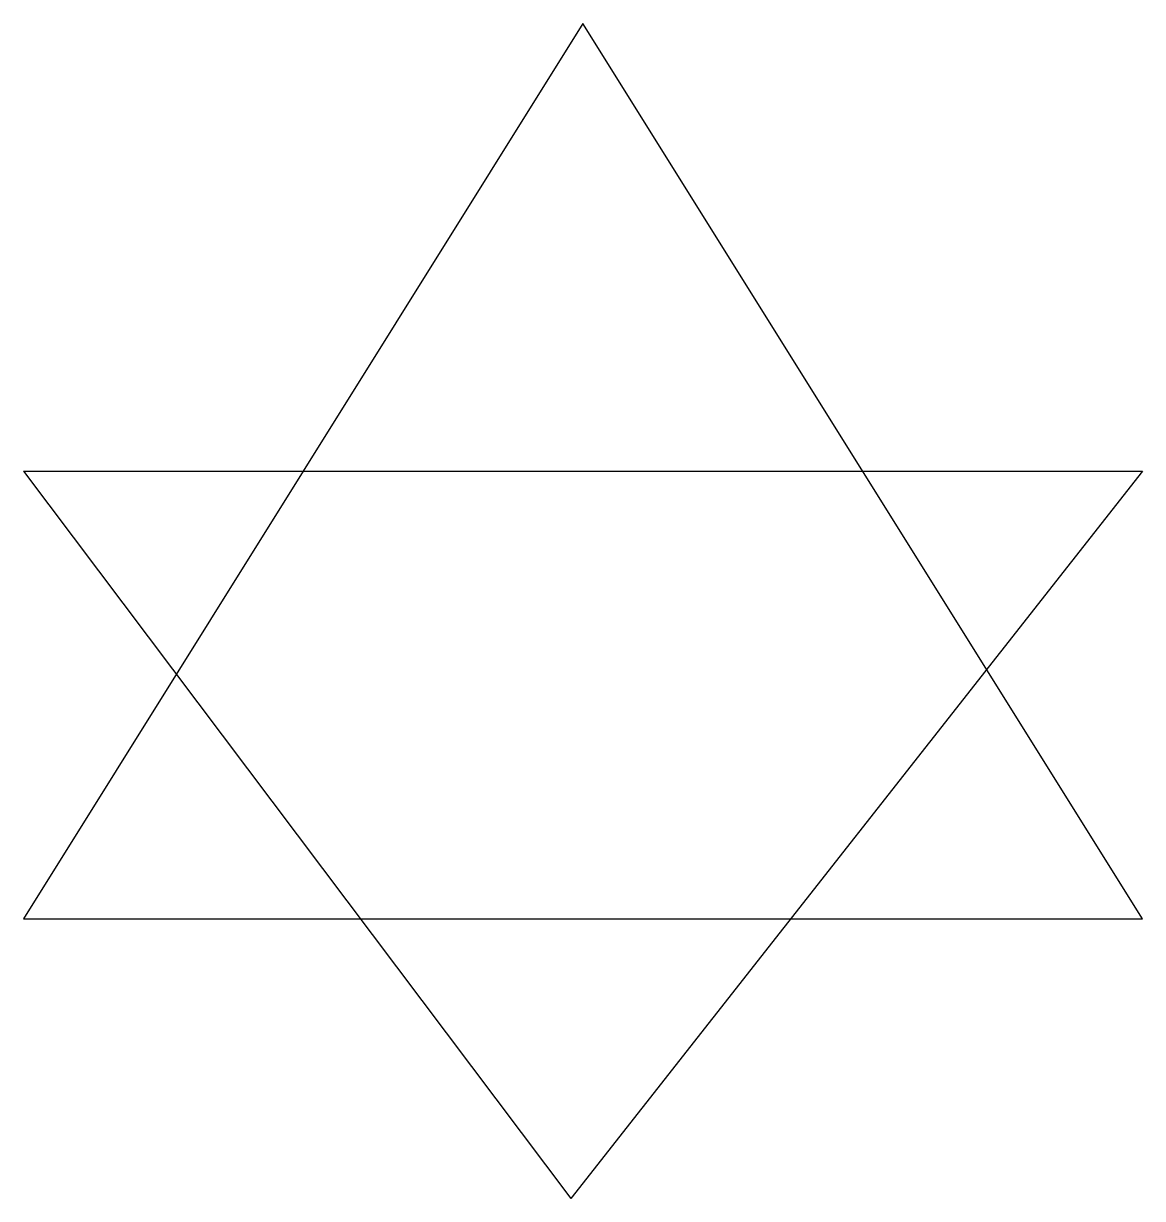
# Model space of a CAD drawing. Header units: millimetres. Extents: x 0 to 100, y -25 to 80.
import ezdxf

# ---------------------------------------------------------------- set-up
doc = ezdxf.new("R2010")
doc.units = ezdxf.units.MM

msp = doc.modelspace()

# ---------------------------------------------------------------- linework, layer by layer
for p, q in [((50, 80), (0, 0)), ((100, 0), (50, 80)), ((0, 40), (100, 40)), ((0, 40), (0, 40)), ((0, 40), (48.9, -25.01)), ((100, 40), (48.9, -25.01)), ((0, 0), (100, 0)), ((0, 0), (0, 0))]:
    msp.add_line(p, q)

doc.saveas('drawing.dxf')
